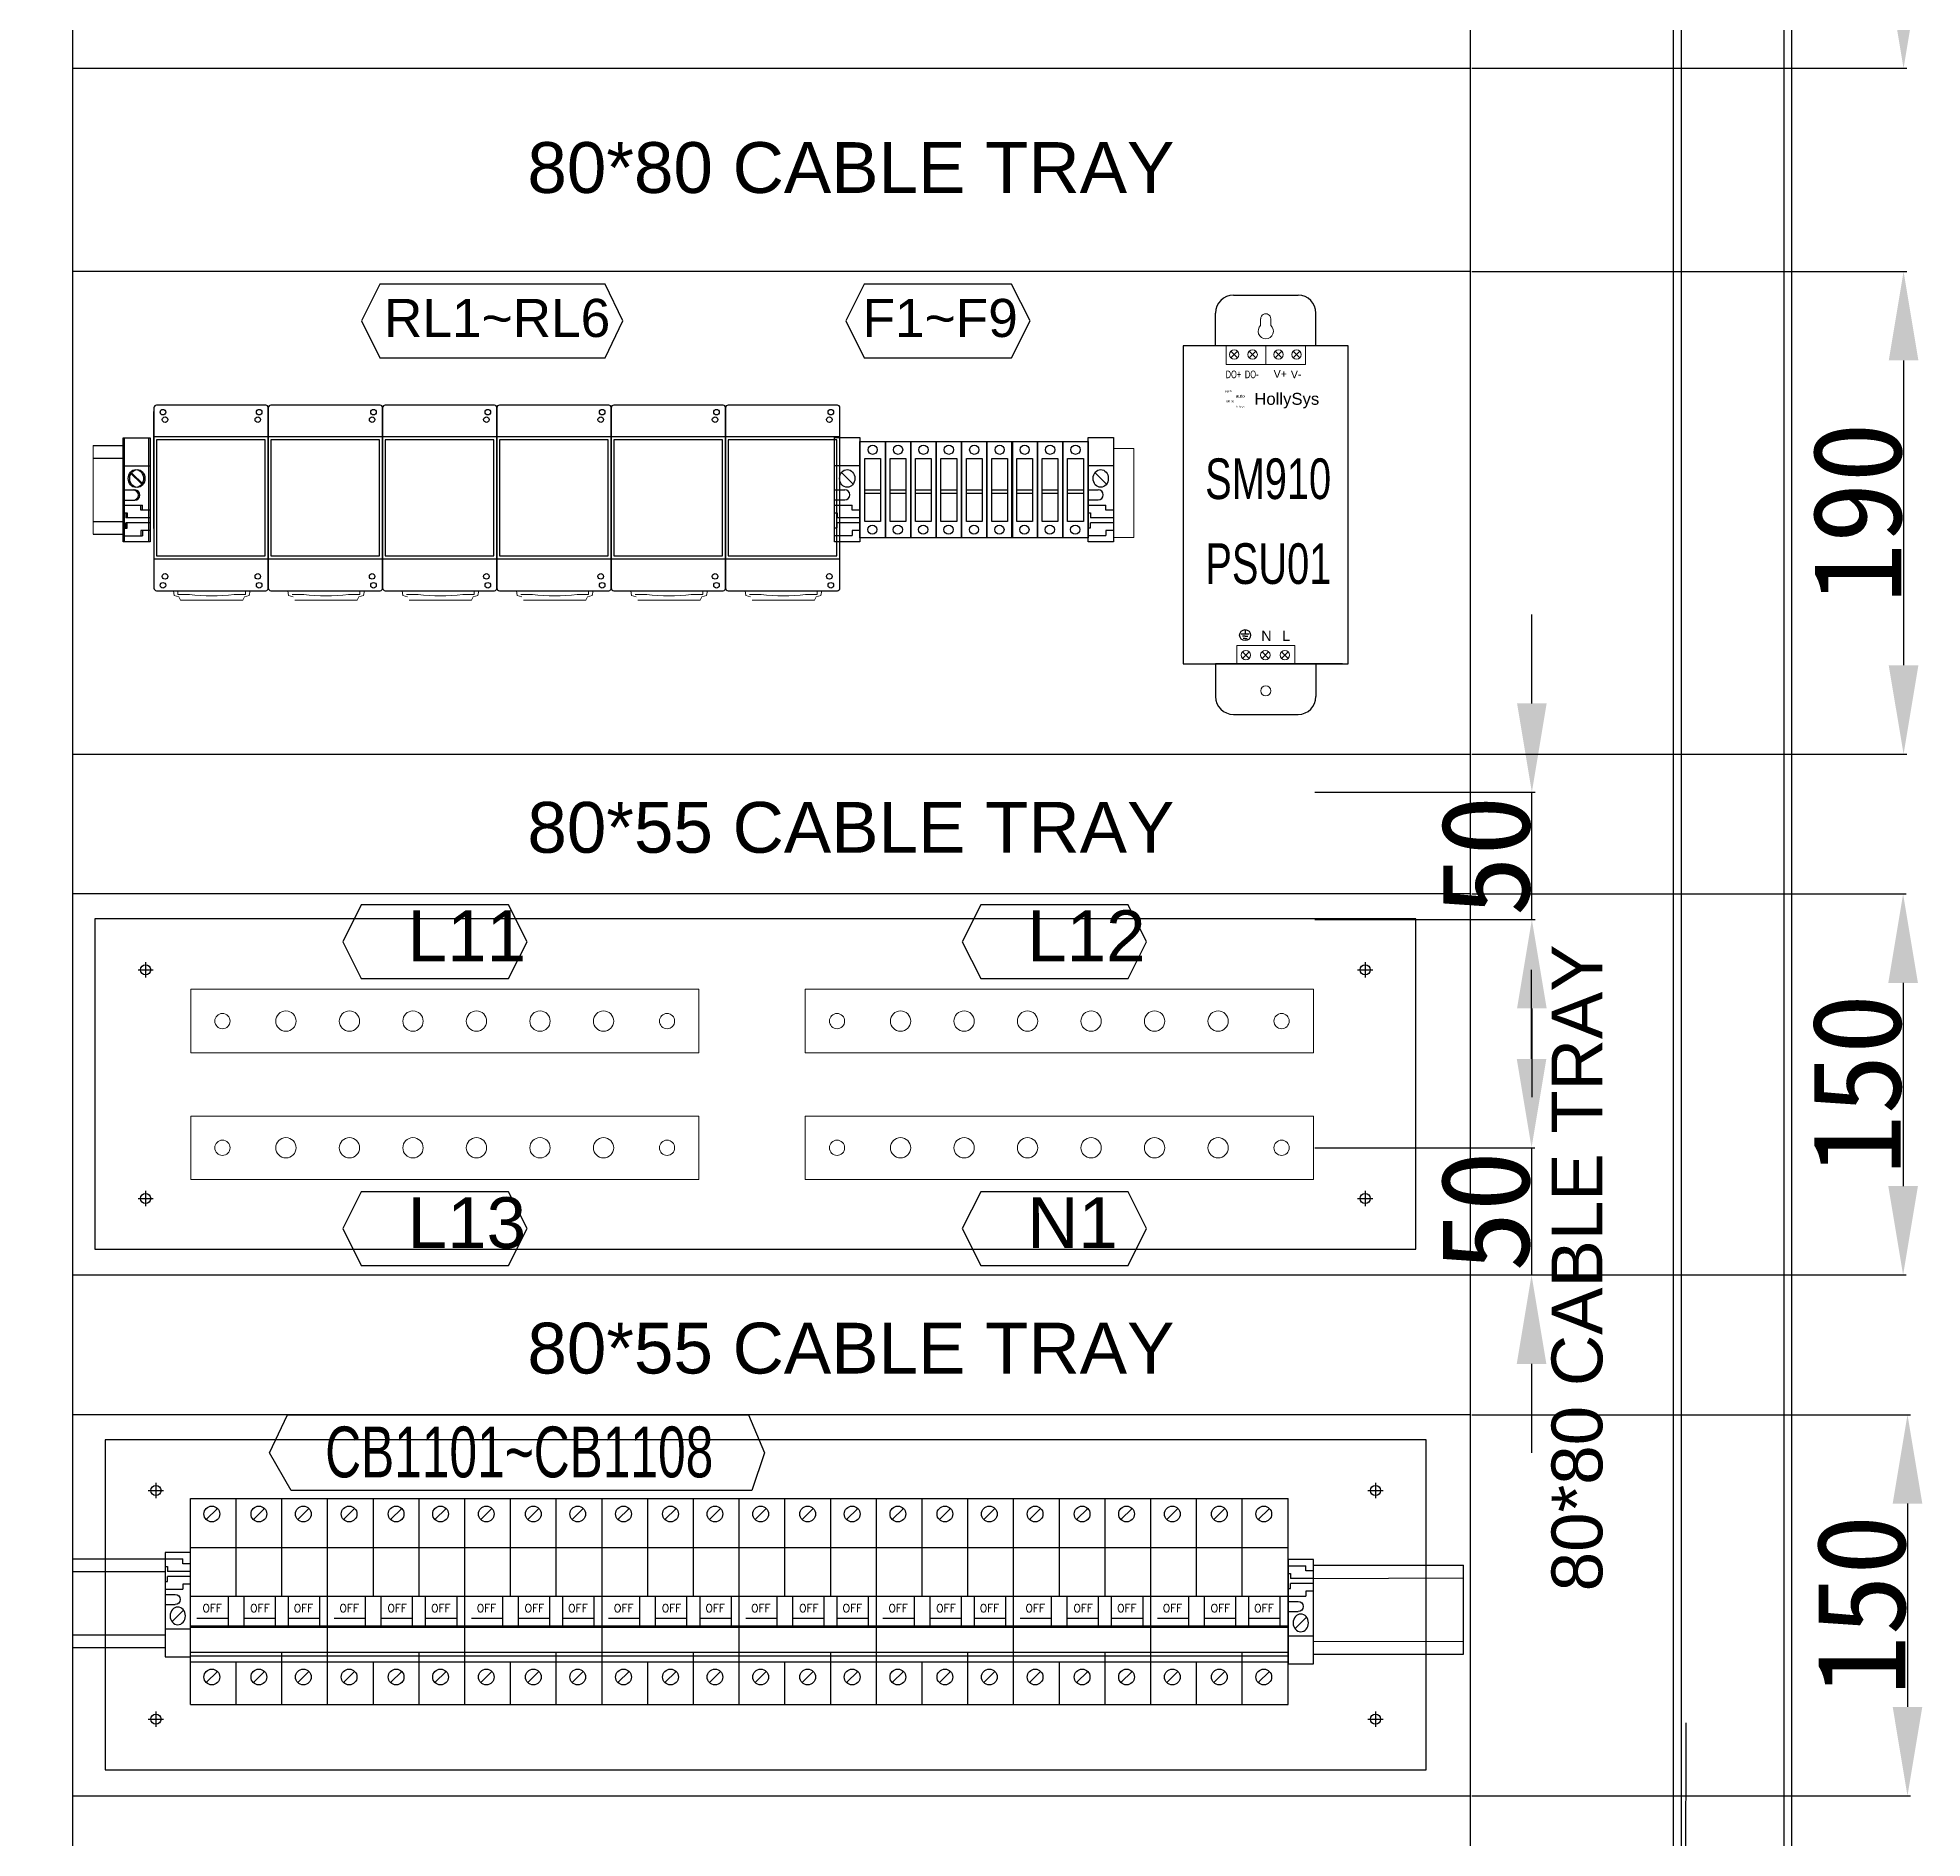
# Model space of a CAD drawing. Extents: x 81437 to 204847, y -54597 to -29444.
# Drawn here: x 87042 to 87784, y -39706 to -38998 of the extents above; entities that cross this region are included whole.
import ezdxf
from ezdxf.enums import TextEntityAlignment as Align
from ezdxf.lldxf.tags import DXFTag

# ---------------------------------------------------------------- set-up
doc = ezdxf.new("R2010")
doc.units = 0
doc.header["$LTSCALE"] = 100
doc.header["$MEASUREMENT"] = 0
for name, color, linetype in [('COMPONENT', 7, 'Continuous'), ('Panel Comp', 7, 'Continuous'), ('PSU', 12, 'Continuous'), ('TEXT', 7, 'Continuous'), ('标准图框及表格', 7, 'Continuous')]:
    doc.layers.add(name, color=color, linetype=linetype)
doc.layers.add('细实线', color=7, linetype='Continuous', lineweight=20)
doc.styles.add('HZ', font='arial.ttf', dxfattribs={"width": 0.7})
doc.styles.add('ROMANS', font='romans', dxfattribs={"width": 0.8, "height": 2})
doc.styles.get("Standard").update_dxf_attribs({"font": ''})
doc.styles.get('Standard').set_extended_font_data('SimSun')
tags = doc.linetypes.add('CENTER2', pattern=[1.125, 0.75, -0.125, 0.125, -0.125]).pattern_tags.tags
tags[10:11] = [DXFTag(74, 4), DXFTag(75, 0), DXFTag(340, '0'), DXFTag(46, 1.0), DXFTag(50, 0.0), DXFTag(44, 0.0), DXFTag(45, 0.0)]
tags[8:9] = [DXFTag(74, 4), DXFTag(75, 0), DXFTag(340, '0'), DXFTag(46, 1.0), DXFTag(50, 0.0), DXFTag(44, 0.0), DXFTag(45, 0.0)]
tags[6:7] = [DXFTag(74, 4), DXFTag(75, 0), DXFTag(340, '0'), DXFTag(46, 1.0), DXFTag(50, 0.0), DXFTag(44, 0.0), DXFTag(45, 0.0)]
tags[4:5] = [DXFTag(74, 4), DXFTag(75, 0), DXFTag(340, '0'), DXFTag(46, 1.0), DXFTag(50, 0.0), DXFTag(44, 0.0), DXFTag(45, 0.0)]
tags = doc.linetypes.add('HIDDEN', pattern=[0.375, 0.25, -0.125]).pattern_tags.tags
tags[6:7] = [DXFTag(74, 4), DXFTag(75, 0), DXFTag(340, '0'), DXFTag(46, 1.0), DXFTag(50, 0.0), DXFTag(44, 0.0), DXFTag(45, 0.0)]
tags[4:5] = [DXFTag(74, 4), DXFTag(75, 0), DXFTag(340, '0'), DXFTag(46, 1.0), DXFTag(50, 0.0), DXFTag(44, 0.0), DXFTag(45, 0.0)]
doc.dimstyles.new('ISO-25', dxfattribs={"dimtxt": 35, "dimasz": 35, "dimexe": 1.25, "dimexo": 0.625, "dimtad": 1, "dimtoh": 1, "dimdec": 0, "dimtxsty": 'Standard', "dimcen": 2.5, "dimadec": 0, "dimazin": 0, "dimtfac": 1, "dimtdec": 0, "dimtmove": 0, "dimatfit": 3, "dimfxl": 1, "dimarcsym": 0})

# ---------------------------------------------------------------- blocks, each defined once
blk = doc.blocks.new('*D206')
at = {"color": 0, "lineweight": -2, "transparency": 16777216}
for p, q in [((87606.72, -38729.59), (87777.94, -38729.59)), ((87776.69, -38764.59), (87776.69, -38974.61)), ((87606.72, -39009.61), (87777.94, -39009.61))]:
    blk.add_line(p, q, dxfattribs=at)
at = {"color": 0, "transparency": 16777216}
for points in [[(87782.52, -38764.59), (87770.85, -38764.59), (87776.69, -38729.59)], [(87770.85, -38974.61), (87782.52, -38974.61), (87776.69, -39009.61)]]:
    blk.add_solid(points, dxfattribs=at)
at = {"layer": 'Defpoints', "color": 0, "transparency": 16777216}
for p in [(87606.09, -38729.59), (87606.09, -39009.61), (87776.69, -39009.61)]:
    blk.add_point(p, dxfattribs=at)
at = {"color": 0, "transparency": 16777216, "insert": (87758.56, -38869.6), "char_height": 35, "attachment_point": 5, "rotation": 90}
blk.add_mtext('280', dxfattribs=at)
blk = doc.blocks.new('*D207')
at = {"color": 0, "lineweight": -2, "transparency": 16777216}
for p, q in [((87606.72, -39089.61), (87777.94, -39089.61)), ((87776.69, -39124.61), (87776.69, -39244.61)), ((87606.72, -39279.61), (87777.94, -39279.61))]:
    blk.add_line(p, q, dxfattribs=at)
at = {"color": 0, "transparency": 16777216}
for points in [[(87782.52, -39124.61), (87770.85, -39124.61), (87776.69, -39089.61)], [(87770.85, -39244.61), (87782.52, -39244.61), (87776.69, -39279.61)]]:
    blk.add_solid(points, dxfattribs=at)
at = {"layer": 'Defpoints', "color": 0, "transparency": 16777216}
for p in [(87606.09, -39089.61), (87606.09, -39279.61), (87776.69, -39279.61)]:
    blk.add_point(p, dxfattribs=at)
at = {"color": 0, "transparency": 16777216, "insert": (87758.56, -39184.61), "char_height": 35, "attachment_point": 5, "rotation": 90}
blk.add_mtext('190', dxfattribs=at)
blk = doc.blocks.new('*D208')
at = {"color": 0, "lineweight": -2, "transparency": 16777216}
for p, q in [((87606.72, -39334.61), (87777.76, -39334.61)), ((87776.51, -39369.61), (87776.51, -39449.61)), ((87606.72, -39484.61), (87777.76, -39484.61))]:
    blk.add_line(p, q, dxfattribs=at)
at = {"color": 0, "transparency": 16777216}
for points in [[(87782.34, -39369.61), (87770.68, -39369.61), (87776.51, -39334.61)], [(87770.68, -39449.61), (87782.34, -39449.61), (87776.51, -39484.61)]]:
    blk.add_solid(points, dxfattribs=at)
at = {"layer": 'Defpoints', "color": 0, "transparency": 16777216}
for p in [(87606.09, -39334.61), (87606.09, -39484.61), (87776.51, -39484.61)]:
    blk.add_point(p, dxfattribs=at)
at = {"color": 0, "transparency": 16777216, "insert": (87758.39, -39409.61), "char_height": 35, "attachment_point": 5, "rotation": 90}
blk.add_mtext('150', dxfattribs=at)
blk = doc.blocks.new('*D209')
at = {"color": 0, "lineweight": -2, "transparency": 16777216}
for p, q in [((87606.72, -39539.61), (87779.48, -39539.61)), ((87778.23, -39574.61), (87778.23, -39654.61)), ((87606.72, -39689.61), (87779.48, -39689.61))]:
    blk.add_line(p, q, dxfattribs=at)
at = {"color": 0, "transparency": 16777216}
for points in [[(87784.07, -39574.61), (87772.4, -39574.61), (87778.23, -39539.61)], [(87772.4, -39654.61), (87784.07, -39654.61), (87778.23, -39689.61)]]:
    blk.add_solid(points, dxfattribs=at)
at = {"layer": 'Defpoints', "color": 0, "transparency": 16777216}
for p in [(87606.09, -39539.61), (87606.09, -39689.61), (87778.23, -39689.61)]:
    blk.add_point(p, dxfattribs=at)
at = {"color": 0, "transparency": 16777216, "insert": (87760.11, -39614.61), "char_height": 35, "attachment_point": 5, "rotation": 90}
blk.add_mtext('150', dxfattribs=at)
blk = doc.blocks.new('空开3P')
at = {"layer": 'COMPONENT', "color": 6, "linetype": 'HIDDEN', "ltscale": 0.2}
for p, q in [((185939.19, 105389.42, 63738.88), (185943.58, 105393.8, 63738.88)), ((185957.71, 105389.42, 63738.88), (185962.1, 105393.8, 63738.88)), ((185975.2, 105389.42, 63738.88), (185979.59, 105393.8, 63738.88)), ((185939.19, 105325.23, 63738.88), (185943.58, 105329.61, 63738.88)), ((185957.71, 105325.23, 63738.88), (185962.1, 105329.61, 63738.88)), ((185975.2, 105325.23, 63738.88), (185979.59, 105329.61, 63738.88))]:
    blk.add_line(p, q, dxfattribs=at)
for centre in [(185941.39, 105391.61, 63738.88), (185959.9, 105391.61, 63738.88), (185977.39, 105391.61, 63738.88), (185941.39, 105327.42, 63738.88), (185959.9, 105327.42, 63738.88), (185977.39, 105327.42, 63738.88)]:
    blk.add_circle(centre, 3.1, dxfattribs=at)
at = {"layer": 'PSU', "linetype": 'HIDDEN', "ltscale": 0.2}
for p, q in [((185932.95, 105397.65, 63738.88), (185968.95, 105397.65, 63738.88)), ((185932.95, 105378.45, 63738.88), (185932.95, 105397.65, 63738.88)), ((185950.95, 105378.45, 63738.88), (185950.95, 105397.65, 63738.88)), ((185968.95, 105397.65, 63738.88), (185986.95, 105397.65, 63738.88)), ((185968.95, 105378.45, 63738.88), (185968.95, 105397.65, 63738.88)), ((185968.95, 105378.45, 63738.88), (185968.95, 105397.65, 63738.88)), ((185986.95, 105378.45, 63738.88), (185986.95, 105397.65, 63738.88)), ((185968.95, 105359.22, 63738.88), (185968.95, 105378.45, 63738.88)), ((185932.95, 105316.65, 63738.88), (185932.95, 105333.45, 63738.88)), ((185950.95, 105316.65, 63738.88), (185950.95, 105333.45, 63738.88)), ((185968.95, 105316.65, 63738.88), (185968.95, 105337.19, 63738.88)), ((185968.95, 105316.65, 63738.88), (185968.95, 105333.45, 63738.88)), ((185968.95, 105316.65, 63738.88), (185968.95, 105330.42, 63738.88)), ((185986.95, 105316.65, 63738.88), (185986.95, 105333.45, 63738.88)), ((185932.95, 105316.65, 63738.88), (185968.95, 105316.65, 63738.88)), ((185968.95, 105316.65, 63738.88), (185986.95, 105316.65, 63738.88))]:
    blk.add_line(p, q, dxfattribs=at)
at = {"layer": 'PSU'}
for p, q in [((185932.95, 105378.45, 63738.88), (185968.95, 105378.45, 63738.88)), ((185932.95, 105333.45, 63738.88), (185932.95, 105378.45, 63738.88)), ((185950.95, 105359.22, 63738.88), (185950.95, 105378.45, 63738.88)), ((185968.95, 105378.45, 63738.88), (185986.95, 105378.45, 63738.88)), ((185968.95, 105359.22, 63738.88), (185968.95, 105378.45, 63738.88)), ((185968.95, 105359.22, 63738.88), (185968.95, 105378.45, 63738.88)), ((185986.95, 105333.45, 63738.88), (185986.95, 105378.45, 63738.88)), ((185932.95, 105359.22, 63738.88), (185950.95, 105359.22, 63738.88)), ((185947.87, 105347.54, 63738.88), (185947.87, 105359.22, 63738.88)), ((185950.95, 105359.22, 63738.88), (185968.95, 105359.22, 63738.88)), ((185954.04, 105347.54, 63738.88), (185954.04, 105359.22, 63738.88)), ((185966.38, 105347.54, 63738.88), (185966.38, 105359.22, 63738.88)), ((185968.95, 105359.22, 63738.88), (185986.95, 105359.22, 63738.88)), ((185971.52, 105347.54, 63738.88), (185971.52, 105359.22, 63738.88)), ((185983.87, 105347.54, 63738.88), (185983.87, 105359.22, 63738.88)), ((185932.95, 105347.54, 63738.88), (185968.95, 105347.54, 63738.88)), ((185932.95, 105347.03, 63738.88), (185968.95, 105347.03, 63738.88)), ((185935.52, 105350.63, 63738.88), (185947.87, 105350.63, 63738.88)), ((185954.04, 105350.63, 63738.88), (185966.38, 105350.63, 63738.88)), ((185968.95, 105347.54, 63738.88), (185986.95, 105347.54, 63738.88)), ((185968.95, 105347.03, 63738.88), (185986.95, 105347.03, 63738.88)), ((185971.52, 105350.63, 63738.88), (185983.87, 105350.63, 63738.88)), ((185932.95, 105337.19, 63738.88), (185968.95, 105337.19, 63738.88)), ((185932.95, 105335.81, 63738.88), (185968.95, 105335.81, 63738.88)), ((185932.95, 105333.45, 63738.88), (185968.95, 105333.45, 63738.88)), ((185950.95, 105333.45, 63738.88), (185950.95, 105333.45, 63738.88)), ((185968.95, 105337.19, 63738.88), (185986.95, 105337.19, 63738.88)), ((185968.95, 105333.45, 63738.88), (185968.95, 105337.19, 63738.88)), ((185968.95, 105333.45, 63738.88), (185968.95, 105337.19, 63738.88)), ((185968.95, 105335.81, 63738.88), (185986.95, 105335.81, 63738.88)), ((185968.95, 105333.45, 63738.88), (185986.95, 105333.45, 63738.88))]:
    blk.add_line(p, q, dxfattribs=at)
at = {"layer": 'TEXT', "style": 'ROMANS'}
for p in [(185941.47, 105354.54, 63738.88), (185960.32, 105354.54, 63738.88), (185977.48, 105354.54, 63738.88)]:
    blk.add_text('OFF', height=3.086, dxfattribs=at).set_placement(p, align=Align.MIDDLE)
blk = doc.blocks.new('堵头')
at = {"color": 53}
for p, q in [((0, -41), (0, 0)), ((0, 0), (10, 0)), ((10, 0), (10, -41)), ((0, -11), (10, -11)), ((7.28, -18.33), (2.72, -13.78)), ((0, -20.55), (4, -20.55)), ((0, -24.55), (4, -24.55)), ((0, -26.55), (7, -26.55)), ((0, -29.55), (1, -29.55)), ((1, -29.55), (1, -31.55)), ((7, -28.55), (7, -26.55)), ((10, -28.55), (7, -28.55)), ((0, -35.55), (1, -35.55)), ((10, -31.55), (1, -31.55)), ((10, -33.55), (1, -33.55)), ((1, -35.55), (1, -33.55)), ((10, -36.55), (7, -36.55)), ((7, -36.55), (7, -38.55)), ((0, -38.55), (7, -38.55)), ((10, -41), (0, -41))]:
    blk.add_line(p, q, dxfattribs=at)
blk.add_arc((4, -22.55), 2, 270, 90, dxfattribs=at)
blk.add_ellipse((5, -16.05), major_axis=(0, -3.5), ratio=0.857143, start_param=4.712389, end_param=10.995574, dxfattribs=at)
blk = doc.blocks.new('*D227')
at = {"color": 0, "lineweight": -2, "transparency": 16777216}
for p, q in [((87630.38, -39259.61), (87630.38, -39224.61)), ((87544.94, -39294.61), (87631.63, -39294.61)), ((87630.38, -39344.66), (87630.38, -39294.61)), ((87544.94, -39344.66), (87631.63, -39344.66)), ((87630.38, -39379.66), (87630.38, -39414.66))]:
    blk.add_line(p, q, dxfattribs=at)
at = {"color": 0, "transparency": 16777216}
for points in [[(87624.55, -39259.61), (87636.21, -39259.61), (87630.38, -39294.61)], [(87636.21, -39379.66), (87624.55, -39379.66), (87630.38, -39344.66)]]:
    blk.add_solid(points, dxfattribs=at)
at = {"layer": 'Defpoints', "color": 0, "transparency": 16777216}
for p in [(87544.31, -39294.61), (87630.38, -39294.61), (87544.31, -39344.66)]:
    blk.add_point(p, dxfattribs=at)
at = {"color": 0, "transparency": 16777216, "insert": (87612.26, -39319.63), "char_height": 35, "attachment_point": 5, "rotation": 90}
blk.add_mtext('50', dxfattribs=at)
blk = doc.blocks.new('*D228')
at = {"color": 0, "lineweight": -2, "transparency": 16777216}
for p, q in [((87630.26, -39399.54), (87630.26, -39364.54)), ((87545, -39434.54), (87631.51, -39434.54)), ((87630.26, -39434.54), (87630.26, -39484.61)), ((87545, -39484.61), (87631.51, -39484.61)), ((87630.26, -39519.61), (87630.26, -39554.61))]:
    blk.add_line(p, q, dxfattribs=at)
at = {"color": 0, "transparency": 16777216}
for points in [[(87624.43, -39399.54), (87636.09, -39399.54), (87630.26, -39434.54)], [(87636.09, -39519.61), (87624.43, -39519.61), (87630.26, -39484.61)]]:
    blk.add_solid(points, dxfattribs=at)
at = {"layer": 'Defpoints', "color": 0, "transparency": 16777216}
for p in [(87544.38, -39434.54), (87544.38, -39484.61), (87630.26, -39484.61)]:
    blk.add_point(p, dxfattribs=at)
at = {"color": 0, "transparency": 16777216, "insert": (87612.13, -39459.57), "char_height": 35, "attachment_point": 5, "rotation": 90}
blk.add_mtext('50', dxfattribs=at)
blk = doc.blocks.new('柱状熔断器RT14-20')
at = {"color": 1}
for p, q in [((87988.42, -29707.59), (87994.62, -29707.59)), ((87994.62, -29708.92), (87988.42, -29708.92))]:
    blk.add_line(p, q, dxfattribs=at)
for points in [[(87986.52, -29726.47), (87986.52, -29688.47), (87996.52, -29688.47), (87996.52, -29726.47)], [(87988.42, -29695.22), (87994.62, -29695.22), (87994.62, -29719.97), (87988.42, -29719.97)]]:
    blk.add_lwpolyline(points, close=True, dxfattribs=at)
for centre in [(87991.52, -29691.75), (87991.41, -29723.2)]:
    blk.add_circle(centre, 1.82, dxfattribs=at)
blk = doc.blocks.new('SM910电源新')
at = {"color": 142}
for p, q in [((19.75, 145.1), (45.25, 145.1)), ((12.75, 125.2), (12.75, 138.1)), ((52.25, 125.2), (52.25, 138.1)), ((0, 125.2), (0, 0)), ((65, 125.2), (0, 125.2)), ((62.75, 125.2), (12.75, 125.2)), ((62.75, 125.2), (52.25, 125.2)), ((65, 0), (65, 125.2)), ((0, 0), (65, 0)), ((12.75, 0), (12.75, -12.9)), ((52.25, 0), (52.25, -12.9)), ((19.75, -19.9), (45.25, -19.9))]:
    blk.add_line(p, q, dxfattribs=at)
at = {"color": 142, "lineweight": 0}
for p, q in [((30.5, 135.8), (30.5, 133.18)), ((34.5, 135.8), (34.5, 133.18))]:
    blk.add_line(p, q, dxfattribs=at)
at = {"lineweight": 0}
for p, q in [((16.87, 117.89), (16.87, 125.2)), ((18.8, 123.07), (21.41, 120.46)), ((21.41, 123.07), (18.8, 120.46)), ((26.04, 123.07), (28.65, 120.46)), ((28.65, 123.07), (26.04, 120.46)), ((32.5, 117.89), (32.5, 125.2)), ((36.22, 123.07), (38.83, 120.46)), ((38.83, 123.07), (36.22, 120.46)), ((43.35, 123.07), (45.96, 120.46)), ((45.96, 123.07), (43.35, 120.46)), ((48.13, 125.2), (48.13, 117.89)), ((48.13, 117.89), (16.87, 117.89)), ((21.12, 0), (21.12, 7.26)), ((21.12, 7.26), (43.93, 7.26)), ((23.39, 2.13), (26, 4.74)), ((26, 2.13), (23.39, 4.74)), ((31.03, 2.13), (33.65, 4.74)), ((33.65, 2.13), (31.03, 4.74)), ((38.73, 2.13), (41.34, 4.74)), ((41.34, 2.13), (38.73, 4.74)), ((43.93, 7.26), (43.93, 0))]:
    blk.add_line(p, q, dxfattribs=at)
for p, q in [((24.4, 11.69), (22.86, 11.69)), ((24.4, 10.84), (23.3, 10.84)), ((24.4, 9.98), (23.63, 9.98)), ((24.4, 13.29), (24.4, 11.69)), ((25.95, 11.69), (24.4, 11.69)), ((24.4, 10.84), (25.51, 10.84)), ((24.4, 9.98), (25.18, 9.98)), ((62.75, 0), (12.75, 0)), ((62.75, 0), (52.25, 0))]:
    blk.add_line(p, q)
at = {"color": 142}
for centre, major_axis, start_param, end_param in [((19.75, 138.1), (4.95, 4.95), 0.785398, 2.356194), ((45.25, 138.1), (-4.95, 4.95), 3.926991, 5.497787), ((19.75, -12.9), (-4.95, 4.95), 0.785398, 2.356194), ((45.25, -12.9), (4.95, 4.95), 3.926991, 5.497787)]:
    blk.add_ellipse(centre, major_axis=major_axis, ratio=1, start_param=start_param, end_param=end_param, dxfattribs=at)
at = {"color": 142, "lineweight": 0}
for centre, major_axis, start_param, end_param in [((32.5, 135.8), (1.41, 1.41), 5.497787, 8.63938), ((32.5, 130.94), (2.12, 2.12), 1.515126, 6.338856)]:
    blk.add_ellipse(centre, major_axis=major_axis, ratio=1, start_param=start_param, end_param=end_param, dxfattribs=at)
at = {"lineweight": 0, "extrusion": (0, 0, -1)}
for centre in [(20.1, 121.76), (27.34, 121.76), (37.53, 121.76), (44.65, 121.76)]:
    blk.add_ellipse(centre, major_axis=(-1.31, -1.31), ratio=1, start_param=3.926991, end_param=10.210176, dxfattribs=at)
blk.add_ellipse((24.4, 11.29), major_axis=(1.53, 1.53), ratio=1, start_param=5.497787, end_param=11.780972)
at = {"lineweight": 0}
for centre, major_axis in [((24.69, 3.44), (-1.31, 1.31)), ((32.34, 3.44), (-1.31, 1.31)), ((40.04, 3.44), (-1.31, 1.31)), ((32.5, -10.6), (-1.41, 1.41))]:
    blk.add_ellipse(centre, major_axis=major_axis, ratio=1, start_param=3.926991, end_param=10.210176, dxfattribs=at)
at = {"color": 7, "style": 'HZ', "width": 0.7}
for s, p in [('DO+', (16.72, 112.44)), ('DO-', (24.29, 112.44))]:
    blk.add_text(s, height=3, dxfattribs=at).set_placement(p)
at = {"color": 7, "style": 'HZ'}
for s, height, p in [('V+', 3, (35.61, 112.63)), ('V-', 3, (42.39, 112.44)), ('HollySys', 4.704, (28, 101.96)), ('N', 4, (30.75, 9.05)), ('L', 4, (38.93, 9.05))]:
    blk.add_text(s, height=height, dxfattribs=at).set_placement(p)
at = {"ltscale": 0.1, "style": 'HZ', "width": 0.7}
for tag, p in [('模块型号', (33.44, 64.86)), ('位号', (33.53, 31.45))]:
    blk.add_attdef(tag, text='', height=16, dxfattribs=at).set_placement(p, align=Align.CENTER)
at = {"layer": '标准图框及表格', "color": 5, "style": 'HZ'}
for s, p in [('pgqh', (16.58, 106.97)), ('hollilas', (16.61, 102.99))]:
    blk.add_text(s, height=0.788, dxfattribs=at).set_placement(p)
at = {"layer": '标准图框及表格', "color": 3, "style": 'HZ'}
for s, height, p in [('auto', 1.313, (20.67, 104.78)), ('hollysys', 0.656, (20.92, 100.91))]:
    blk.add_text(s, height=height, dxfattribs=at).set_placement(p)

msp = doc.modelspace()

# ---------------------------------------------------------------- linework, layer by layer
at = {"color": 7, "linetype": 'HIDDEN'}
msp.add_line((87729.59, -38571.09), (87729.59, -40571.09), dxfattribs=at)
at = {"color": 7}
for p, q in [((87732.59, -38571.09), (87732.59, -40681.09)), ((87691.05, -39660.92), (87689.09, -40527.59))]:
    msp.add_line(p, q, dxfattribs=at)
msp.add_line((87689.09, -38618.59), (87689.09, -40571.09))
at = {"color": 6}
for p, q in [((87064.02, -39158.04, -63739.55), (87076.47, -39158.04, -62238.71)), ((87064.02, -39158.04, -63739.55), (87076.47, -39158.04, -62238.71)), ((87064.02, -39163.04, -63739.55), (87076.47, -39163.04, -62238.71)), ((87064.02, -39163.04, -63739.55), (87076.47, -39163.04, -62238.71)), ((87064.02, -39188.04, -63739.55), (87076.47, -39188.04, -62238.71)), ((87064.02, -39188.04, -63739.55), (87076.47, -39188.04, -62238.71)), ((87064.02, -39193.04, -63739.55), (87076.47, -39193.04, -62238.71)), ((87064.02, -39193.04, -63739.55), (87076.47, -39193.04, -62238.71)), ((87056.09, -39596.31), (87092.37, -39596.31, 1500.84)), ((87056.09, -39601.31), (87092.37, -39601.31, 1500.84)), ((87544.41, -39598.88, 65239.71), (87603.45, -39598.88, 63738.87)), ((87544.41, -39604.08, 65239.71), (87603.45, -39603.88, 63738.87)), ((87603.45, -39633.88, 63738.87), (87603.45, -39598.88, 63738.87)), ((87056.09, -39626.31), (87092.37, -39626.31, 1500.84)), ((87056.09, -39631.31), (87092.37, -39631.31, 1500.84)), ((87544.41, -39628.77, 65239.71), (87603.45, -39628.82, 63738.87)), ((87544.41, -39633.88, 65239.71), (87603.45, -39633.88, 63738.87))]:
    msp.add_line(p, q, dxfattribs=at)
at = {"lineweight": 0}
for p, q in [((87095.97, -39217.2, -0.67), (87095.66, -39215.24, -0.67)), ((87097.87, -39217.62, -0.67), (87095.97, -39217.2, -0.67)), ((87097.43, -39215.24, -0.67), (87097.43, -39216.72, -0.67)), ((87097.43, -39216.72, -0.67), (87101.97, -39216.72, -0.67)), ((87098.45, -39219.03, -0.67), (87097.87, -39217.62, -0.67)), ((87123.06, -39219.03, 0.33), (87098.45, -39219.03, -0.67)), ((87124.08, -39216.72, 0.33), (87119.54, -39216.72, 0.33)), ((87123.06, -39219.03, 0.33), (87123.64, -39217.62, 0.33)), ((87123.64, -39217.62, 0.33), (87125.54, -39217.2, 0.33)), ((87124.08, -39215.24, 0.33), (87124.08, -39216.72, 0.33)), ((87125.54, -39217.2, 0.33), (87125.85, -39215.24, 0.33)), ((87140.97, -39217.2, -0.67), (87140.66, -39215.24, -0.67)), ((87142.87, -39217.62, -0.67), (87140.97, -39217.2, -0.67)), ((87142.43, -39216.72, -0.67), (87146.97, -39216.72, -0.67)), ((87168.06, -39219.03, 0.33), (87143.45, -39219.03, -0.67)), ((87169.08, -39216.72, 0.33), (87164.54, -39216.72, 0.33)), ((87168.06, -39219.03, 0.33), (87168.64, -39217.62, 0.33)), ((87168.64, -39217.62, 0.33), (87170.54, -39217.2, 0.33)), ((87169.08, -39215.24, 0.33), (87169.08, -39216.72, 0.33)), ((87170.54, -39217.2, 0.33), (87170.85, -39215.24, 0.33)), ((87185.97, -39217.2, -0.67), (87185.66, -39215.24, -0.67)), ((87187.87, -39217.62, -0.67), (87185.97, -39217.2, -0.67)), ((87187.43, -39216.72, -0.67), (87191.97, -39216.72, -0.67)), ((87213.06, -39219.03, 0.33), (87188.45, -39219.03, -0.67)), ((87214.08, -39216.72, 0.33), (87209.54, -39216.72, 0.33)), ((87213.06, -39219.03, 0.33), (87213.64, -39217.62, 0.33)), ((87213.64, -39217.62, 0.33), (87215.54, -39217.2, 0.33)), ((87214.08, -39215.24, 0.33), (87214.08, -39216.72, 0.33)), ((87215.54, -39217.2, 0.33), (87215.85, -39215.24, 0.33)), ((87230.97, -39217.2, -0.67), (87230.66, -39215.24, -0.67)), ((87232.87, -39217.62, -0.67), (87230.97, -39217.2, -0.67)), ((87232.43, -39216.72, -0.67), (87236.97, -39216.72, -0.67)), ((87258.06, -39219.03, 0.33), (87233.45, -39219.03, -0.67)), ((87259.08, -39216.72, 0.33), (87254.54, -39216.72, 0.33)), ((87258.06, -39219.03, 0.33), (87258.64, -39217.62, 0.33)), ((87258.64, -39217.62, 0.33), (87260.54, -39217.2, 0.33)), ((87259.08, -39215.24, 0.33), (87259.08, -39216.72, 0.33)), ((87260.54, -39217.2, 0.33), (87260.85, -39215.24, 0.33)), ((87275.97, -39217.2, -0.67), (87275.66, -39215.24, -0.67)), ((87277.87, -39217.62, -0.67), (87275.97, -39217.2, -0.67)), ((87277.43, -39216.72, -0.67), (87281.97, -39216.72, -0.67)), ((87303.06, -39219.03, 0.33), (87278.45, -39219.03, -0.67)), ((87304.08, -39216.72, 0.33), (87299.54, -39216.72, 0.33)), ((87303.06, -39219.03, 0.33), (87303.64, -39217.62, 0.33)), ((87303.64, -39217.62, 0.33), (87305.54, -39217.2, 0.33)), ((87304.08, -39215.24, 0.33), (87304.08, -39216.72, 0.33)), ((87305.54, -39217.2, 0.33), (87305.85, -39215.24, 0.33)), ((87320.97, -39217.2, -0.67), (87320.66, -39215.24, -0.67)), ((87322.87, -39217.62, -0.67), (87320.97, -39217.2, -0.67)), ((87322.43, -39216.72, -0.67), (87326.97, -39216.72, -0.67)), ((87348.06, -39219.03, 0.33), (87323.45, -39219.03, -0.67)), ((87349.08, -39216.72, 0.33), (87344.54, -39216.72, 0.33)), ((87348.06, -39219.03, 0.33), (87348.64, -39217.62, 0.33)), ((87348.64, -39217.62, 0.33), (87350.54, -39217.2, 0.33)), ((87349.08, -39215.24, 0.33), (87349.08, -39216.72, 0.33)), ((87350.54, -39217.2, 0.33), (87350.85, -39215.24, 0.33))]:
    msp.add_line(p, q, dxfattribs=at)
at = {"color": 4, "linetype": 'CENTER2'}
for p, q in [((87081.74, -39364.47, -63738.88), (87087.74, -39364.47, -63738.88)), ((87084.74, -39361.47, -63738.88), (87084.74, -39367.47, -63738.88)), ((87561.74, -39364.47, -63738.88), (87567.74, -39364.47, -63738.88)), ((87564.74, -39361.47, -63738.88), (87564.74, -39367.47, -63738.88)), ((87564.74, -39361.47, -63738.88), (87564.74, -39367.47, -63738.88)), ((87081.74, -39454.47, -63738.88), (87087.74, -39454.47, -63738.88)), ((87084.74, -39451.47, -63738.88), (87084.74, -39457.47, -63738.88)), ((87561.74, -39454.47, -63738.88), (87567.74, -39454.47, -63738.88)), ((87564.74, -39451.47, -63738.88), (87564.74, -39457.47, -63738.88)), ((87088.8, -39566.46, 63738.88), (87088.8, -39572.46, 63738.88)), ((87568.8, -39566.46, 63738.88), (87568.8, -39572.46, 63738.88)), ((87085.8, -39569.46, 63738.88), (87091.8, -39569.46, 63738.88)), ((87565.8, -39569.46, 63738.88), (87571.8, -39569.46, 63738.88)), ((87088.8, -39656.46, 63738.88), (87088.8, -39662.46, 63738.88)), ((87568.8, -39656.46, 63738.88), (87568.8, -39662.46, 63738.88)), ((87085.8, -39659.46, 63738.88), (87091.8, -39659.46, 63738.88)), ((87565.8, -39659.46, 63738.88), (87571.8, -39659.46, 63738.88))]:
    msp.add_line(p, q, dxfattribs=at)
at = {"linetype": 'CENTER2'}
for p, q in [((87084.65, -39364.47, -63738.88), (87084.83, -39364.47, -63738.88)), ((87084.74, -39364.56, -63738.88), (87084.74, -39364.38, -63738.88)), ((87564.65, -39364.47, -63738.88), (87564.83, -39364.47, -63738.88)), ((87564.65, -39364.47, -63738.88), (87564.83, -39364.47, -63738.88)), ((87564.74, -39364.56, -63738.88), (87564.74, -39364.38, -63738.88)), ((87564.74, -39364.56, -63738.88), (87564.74, -39364.38, -63738.88)), ((87084.65, -39454.47, -63738.88), (87084.83, -39454.47, -63738.88)), ((87084.74, -39454.56, -63738.88), (87084.74, -39454.38, -63738.88)), ((87564.65, -39454.47, -63738.88), (87564.83, -39454.47, -63738.88)), ((87564.74, -39454.56, -63738.88), (87564.74, -39454.38, -63738.88)), ((87088.71, -39569.46, 63738.88), (87088.89, -39569.46, 63738.88)), ((87088.8, -39569.55, 63738.88), (87088.8, -39569.37, 63738.88)), ((87568.71, -39569.46, 63738.88), (87568.89, -39569.46, 63738.88)), ((87568.8, -39569.55, 63738.88), (87568.8, -39569.37, 63738.88)), ((87088.71, -39659.46, 63738.88), (87088.89, -39659.46, 63738.88)), ((87088.8, -39659.55, 63738.88), (87088.8, -39659.37, 63738.88)), ((87568.71, -39659.46, 63738.88), (87568.89, -39659.46, 63738.88)), ((87568.8, -39659.55, 63738.88), (87568.8, -39659.37, 63738.88))]:
    msp.add_line(p, q, dxfattribs=at)
for points in [[(86976.09, -40450.09), (87056.09, -40450.09), (87056.09, -38649.59), (86976.09, -38649.59)], [(87606.09, -40450.09), (87686.09, -40450.09), (87686.09, -38649.59), (87606.09, -38649.59)]]:
    msp.add_lwpolyline(points, close=True)
for points, elevation in [([(87056.09, -39009.61), (87606.09, -39009.61), (87606.09, -39089.61), (87056.09, -39089.61)], 63738.88), ([(87056.09, -39279.61), (87606.09, -39279.61), (87606.09, -39334.61), (87056.09, -39334.61)], 63738.88), ([(87064.74, -39474.47), (87584.74, -39474.47), (87584.74, -39344.47), (87064.74, -39344.47)], -63738.88), ([(87056.09, -39484.61), (87606.09, -39484.61), (87606.09, -39539.61), (87056.09, -39539.61)], 63738.88), ([(87068.8, -39679.46), (87588.8, -39679.46), (87588.8, -39549.46), (87068.8, -39549.46)], 63738.88), ([(87056.09, -39689.61), (87606.09, -39689.61), (87606.09, -39744.61), (87056.09, -39744.61)], 63738.88)]:
    msp.add_lwpolyline(points, close=True, dxfattribs=dict(elevation=elevation))
at = {"color": 3}
for points, elevation in [([(87265.57, -39094.54), (87176.96, -39094.54), (87169.7, -39109.05), (87176.96, -39123.57), (87265.57, -39123.57), (87272.53, -39109.05), (87265.57, -39094.54)], -62238.71), ([(87425.6, -39094.54), (87367.57, -39094.54), (87360.31, -39109.05), (87367.57, -39123.57), (87425.6, -39123.57), (87432.86, -39109.05), (87425.6, -39094.54)], -57848.46), ([(87140.64, -39539.6), (87321.99, -39539.6), (87328.32, -39554.6), (87323.36, -39569.4), (87142.01, -39569.4), (87133.52, -39554.6), (87140.64, -39539.6)], 63738.88)]:
    msp.add_lwpolyline(points, dxfattribs=dict(at, elevation=elevation))
at = {"color": 6, "lineweight": 0, "elevation": -62238.71}
msp.add_lwpolyline([(87473.69, -39159.34), (87465.67, -39159.34), (87465.67, -39194.34), (87473.69, -39194.34)], close=True, dxfattribs=at)
at = {"color": 3}
for points in [[(87227.63, -39338.92), (87169.6, -39338.92), (87162.34, -39353.44), (87169.6, -39367.95), (87227.63, -39367.95), (87234.89, -39353.44), (87227.63, -39338.92)], [(87471.48, -39338.92), (87413.45, -39338.92), (87406.19, -39353.44), (87413.45, -39367.95), (87471.48, -39367.95), (87478.74, -39353.44), (87471.48, -39338.92)], [(87227.63, -39451.84), (87169.6, -39451.84), (87162.34, -39466.36), (87169.6, -39480.88), (87227.63, -39480.88), (87234.89, -39466.36), (87227.63, -39451.84)], [(87471.48, -39451.84), (87413.45, -39451.84), (87406.19, -39466.36), (87413.45, -39480.88), (87471.48, -39480.88), (87478.74, -39466.36), (87471.48, -39451.84)]]:
    msp.add_lwpolyline(points, dxfattribs=at)
at = {"color": 6, "lineweight": 20}
for points in [[(87102.47, -39397.16), (87302.47, -39397.16), (87302.47, -39372.16), (87102.47, -39372.16)], [(87344.38, -39397.16), (87544.38, -39397.16), (87544.38, -39372.16), (87344.38, -39372.16)], [(87102.47, -39447.04), (87302.47, -39447.04), (87302.47, -39422.04), (87102.47, -39422.04)], [(87344.38, -39447.04), (87544.38, -39447.04), (87544.38, -39422.04), (87344.38, -39422.04)]]:
    msp.add_lwpolyline(points, close=True, dxfattribs=at)
for centre in [(87084.74, -39364.47, -63738.88), (87564.74, -39364.47, -63738.88), (87084.74, -39454.47, -63738.88), (87564.74, -39454.47, -63738.88), (87088.8, -39569.46, 63738.88), (87568.8, -39569.46, 63738.88), (87088.8, -39659.46, 63738.88), (87568.8, -39659.46, 63738.88)]:
    msp.add_circle(centre, 2)
for centre, radius in [((87114.97, -39384.66), 3), ((87139.97, -39384.66), 4), ((87164.97, -39384.66), 4), ((87189.97, -39384.66), 4), ((87214.97, -39384.66), 4), ((87239.97, -39384.66), 4), ((87264.97, -39384.66), 4), ((87289.97, -39384.66), 3), ((87356.88, -39384.66), 3), ((87381.88, -39384.66), 4), ((87406.88, -39384.66), 4), ((87431.88, -39384.66), 4), ((87456.88, -39384.66), 4), ((87481.88, -39384.66), 4), ((87506.88, -39384.66), 4), ((87531.88, -39384.66), 3), ((87114.97, -39434.54), 3), ((87139.97, -39434.54), 4), ((87164.97, -39434.54), 4), ((87189.97, -39434.54), 4), ((87214.97, -39434.54), 4), ((87239.97, -39434.54), 4), ((87264.97, -39434.54), 4), ((87289.97, -39434.54), 3), ((87356.88, -39434.54), 3), ((87381.88, -39434.54), 4), ((87406.88, -39434.54), 4), ((87431.88, -39434.54), 4), ((87456.88, -39434.54), 4), ((87481.88, -39434.54), 4), ((87506.88, -39434.54), 4), ((87531.88, -39434.54), 3)]:
    msp.add_circle(centre, radius, dxfattribs=at)
at = {"lineweight": 0}
for centre in [(87110.75, -39143.83, 0.33), (87155.75, -39143.83, 0.33), (87200.75, -39143.83, 0.33), (87245.75, -39143.83, 0.33), (87290.75, -39143.83, 0.33), (87335.75, -39143.83, 0.33)]:
    msp.add_arc(centre, 73.42, 263.13002, 276.86998, dxfattribs=at)
at = {"layer": 'Panel Comp'}
for p, q in [((87088.01, -39190.74, -0.67), (87088.01, -39144.74, -0.67)), ((87088.01, -39184.28, -0.67), (87088.01, -39145.03, -0.67)), ((87088.01, -39184.28, -0.67), (87088.01, -39145.03, -0.67)), ((87088.01, -39187.37, -0.67), (87088.01, -39148.12, -0.67)), ((87088.01, -39189.7, -0.67), (87088.01, -39150.45, -0.67))]:
    msp.add_line(p, q, dxfattribs=at)
at = {"layer": 'Panel Comp', "elevation": -0.67}
for points in [[(87089.01, -39215.24), (87132.01, -39215.24, 0.414214), (87133.01, -39214.24), (87133.01, -39143.24, 0.414214), (87132.01, -39142.24), (87089.01, -39142.24, 0.414214), (87088.01, -39143.24), (87088.01, -39214.24, 0.414214)], [(87134.01, -39215.24), (87177.01, -39215.24, 0.414214), (87178.01, -39214.24), (87178.01, -39143.24, 0.414214), (87177.01, -39142.24), (87134.01, -39142.24, 0.414214), (87133.01, -39143.24), (87133.01, -39214.24, 0.414214)], [(87179.01, -39215.24), (87222.01, -39215.24, 0.414214), (87223.01, -39214.24), (87223.01, -39143.24, 0.414214), (87222.01, -39142.24), (87179.01, -39142.24, 0.414214), (87178.01, -39143.24), (87178.01, -39214.24, 0.414214)], [(87224.01, -39215.24), (87267.01, -39215.24, 0.414214), (87268.01, -39214.24), (87268.01, -39143.24, 0.414214), (87267.01, -39142.24), (87224.01, -39142.24, 0.414214), (87223.01, -39143.24), (87223.01, -39214.24, 0.414214)], [(87269.01, -39215.24), (87312.01, -39215.24, 0.414214), (87313.01, -39214.24), (87313.01, -39143.24, 0.414214), (87312.01, -39142.24), (87269.01, -39142.24, 0.414214), (87268.01, -39143.24), (87268.01, -39214.24, 0.414214)], [(87314.01, -39215.24), (87357.01, -39215.24, 0.414214), (87358.01, -39214.24), (87358.01, -39143.24, 0.414214), (87357.01, -39142.24), (87314.01, -39142.24, 0.414214), (87313.01, -39143.24), (87313.01, -39214.24, 0.414214)]]:
    msp.add_lwpolyline(points, format="xyb", close=True, dxfattribs=at)
for points in [[(87088.01, -39202.74), (87133.01, -39202.74), (87133.01, -39154.74), (87088.01, -39154.74)], [(87089.07, -39201.51), (87131.82, -39201.51), (87131.82, -39155.87), (87089.07, -39155.87)], [(87133.01, -39202.74), (87178.01, -39202.74), (87178.01, -39154.74), (87133.01, -39154.74)], [(87134.07, -39201.51), (87176.82, -39201.51), (87176.82, -39155.87), (87134.07, -39155.87)], [(87178.01, -39202.74), (87223.01, -39202.74), (87223.01, -39154.74), (87178.01, -39154.74)], [(87179.07, -39201.51), (87221.82, -39201.51), (87221.82, -39155.87), (87179.07, -39155.87)], [(87223.01, -39202.74), (87268.01, -39202.74), (87268.01, -39154.74), (87223.01, -39154.74)], [(87224.07, -39201.51), (87266.82, -39201.51), (87266.82, -39155.87), (87224.07, -39155.87)], [(87268.01, -39202.74), (87313.01, -39202.74), (87313.01, -39154.74), (87268.01, -39154.74)], [(87269.07, -39201.51), (87311.82, -39201.51), (87311.82, -39155.87), (87269.07, -39155.87)], [(87313.01, -39202.74), (87358.01, -39202.74), (87358.01, -39154.74), (87313.01, -39154.74)], [(87314.07, -39201.51), (87356.82, -39201.51), (87356.82, -39155.87), (87314.07, -39155.87)]]:
    msp.add_lwpolyline(points, close=True, dxfattribs=at)
at = {"layer": 'Panel Comp'}
for centre in [(87091.54, -39144.98, -0.67), (87129.44, -39144.98, 0.33), (87174.44, -39144.98, 0.33), (87219.44, -39144.98, 0.33), (87264.44, -39144.98, 0.33), (87309.44, -39144.98, 0.33), (87354.44, -39144.98, 0.33), (87092.38, -39147.92, -0.67), (87128.88, -39147.92, 0.33), (87173.88, -39147.92, 0.33), (87218.88, -39147.92, 0.33), (87263.88, -39147.92, 0.33), (87308.88, -39147.92, 0.33), (87353.88, -39147.92, 0.33), (87091.54, -39213.12, -0.67), (87092.38, -39209.62, -0.67), (87128.88, -39209.62, 0.33), (87129.44, -39213.12, 0.33), (87173.88, -39209.62, 0.33), (87174.44, -39213.12, 0.33), (87218.88, -39209.62, 0.33), (87219.44, -39213.12, 0.33), (87263.88, -39209.62, 0.33), (87264.44, -39213.12, 0.33), (87308.88, -39209.62, 0.33), (87309.44, -39213.12, 0.33), (87353.88, -39209.62, 0.33), (87354.44, -39213.12, 0.33)]:
    msp.add_circle(centre, 1.09, dxfattribs=at)
at = {"layer": '细实线', "color": 6}
for p, q in [((87064.02, -39158.04, -63739.55), (87064.02, -39193.04, -63739.55)), ((87064.02, -39158.04, -63739.55), (87064.02, -39193.04, -63739.55)), ((87056.09, -39596.31), (87056.09, -39631.31))]:
    msp.add_line(p, q, dxfattribs=at)

# ---------------------------------------------------------------- block references
at = {"lineweight": -2}
msp.add_blockref('SM910电源新', (87493.13, -39244.04), dxfattribs=at).add_auto_attribs({'位号': 'PSU01', '模块型号': 'SM910'})
for p in [(87075.9, -39155.04, -62238.71), (87076.47, -39155.04, -62238.71), (87355.9, -39154.99, -62238.71), (87455.67, -39154.99, -62238.71)]:
    msp.add_blockref('堵头', p)
at = {"color": 1}
for p in [(-620.62, -9468.01, -62238.71), (-610.62, -9468.01, -62238.71), (-600.62, -9468.01, -62238.71), (-590.62, -9468.01, -62238.71), (-580.62, -9468.01, -62238.71), (-570.62, -9468.01, -62238.71), (-560.78, -9468.01, -62238.71), (-550.78, -9468.01, -62238.71), (-540.78, -9468.01, -62238.71)]:
    msp.add_blockref('柱状熔断器RT14-20', p, dxfattribs=at)
at = {"xscale": -1, "rotation": 180}
for p in [(87092.37, -39634.87, 1500.84), (87534.41, -39637.63, 65239.71)]:
    msp.add_blockref('堵头', p, dxfattribs=at)
at = {"layer": '细实线'}
for p in [(-98830.58, -144970.29, -62238.04), (-98776.57, -144970.29, -62238.04), (-98722.57, -144970.29, -62238.04), (-98668.56, -144970.29, -62238.04), (-98614.56, -144970.29, -62238.04), (-98560.55, -144970.29, 1500.84), (-98506.55, -144970.29, 1500.84), (-98452.54, -144970.29, 1500.84)]:
    msp.add_blockref('空开3P', p, dxfattribs=at)

# ---------------------------------------------------------------- texts
at = {"lineweight": 0, "style": 'HZ'}
for s, p in [('80*80 CABLE TRAY ', (87235, -39058.68)), ('80*55 CABLE TRAY', (87235, -39318.4)), ('80*55 CABLE TRAY', (87235, -39523.4))]:
    msp.add_text(s, height=20, dxfattribs=at).set_placement(p)
at = {"color": 0, "style": 'HZ'}
for s, height, p in [('RL1~RL6', 15, (87178.52, -39115.38, -62238.71)), ('F1~F9', 15, (87366.9, -39115.38, -57848.46)), ('L11', 20, (87187.87, -39361.09)), ('L12', 20, (87431.72, -39361.09)), ('L13', 20, (87187.87, -39474.01)), ('N1', 20, (87431.72, -39474.01))]:
    msp.add_text(s, height=height, dxfattribs=at).set_placement(p)
at = {"lineweight": 0, "style": 'HZ'}
msp.add_text('80*80 CABLE TRAY', height=20, rotation=90, dxfattribs=at).set_placement((87658.12, -39609.14))
at = {"color": 0, "style": 'HZ', "width": 0.7}
msp.add_text('CB1101~CB1108', height=20, dxfattribs=at).set_placement((87231.79, -39564.27, 63738.88), align=Align.CENTER)

# ---------------------------------------------------------------- dimensions: what is measured, and where the dimension line sits
at = {"color": 3}
for base, p1, p2, picture, middle in [((87776.69, -39009.61, 63738.88), (87606.09, -38729.59), (87606.09, -39009.61, 63738.88), '*D206', (87758.56, -38869.6, 63738.88)), ((87776.69, -39279.61, 63738.88), (87606.09, -39089.61, 63738.88), (87606.09, -39279.61, 63738.88), '*D207', (87758.56, -39184.61, 63738.88)), ((87630.38, -39294.61), (87544.31, -39344.66, 127477.75), (87544.31, -39294.61, 63738.88), '*D227', (87612.26, -39319.63)), ((87776.51, -39484.61, 63738.88), (87606.09, -39334.61, 63738.88), (87606.09, -39484.61, 63738.88), '*D208', (87758.39, -39409.61, 63738.88)), ((87630.26, -39484.61, -127477.75), (87544.38, -39434.54), (87544.38, -39484.61, -63738.88), '*D228', (87612.13, -39459.57, -127477.75)), ((87778.23, -39689.61, 63738.88), (87606.09, -39539.61, 63738.88), (87606.09, -39689.61, 63738.88), '*D209', (87760.11, -39614.61, 63738.88))]:
    dim = msp.add_linear_dim(base=base, p1=p1, p2=p2, angle=90, dimstyle='ISO-25', dxfattribs=at)
    dim.commit()
    dim.dimension.update_dxf_attribs({"geometry": picture, "text_midpoint": middle})

doc.saveas('drawing.dxf')
